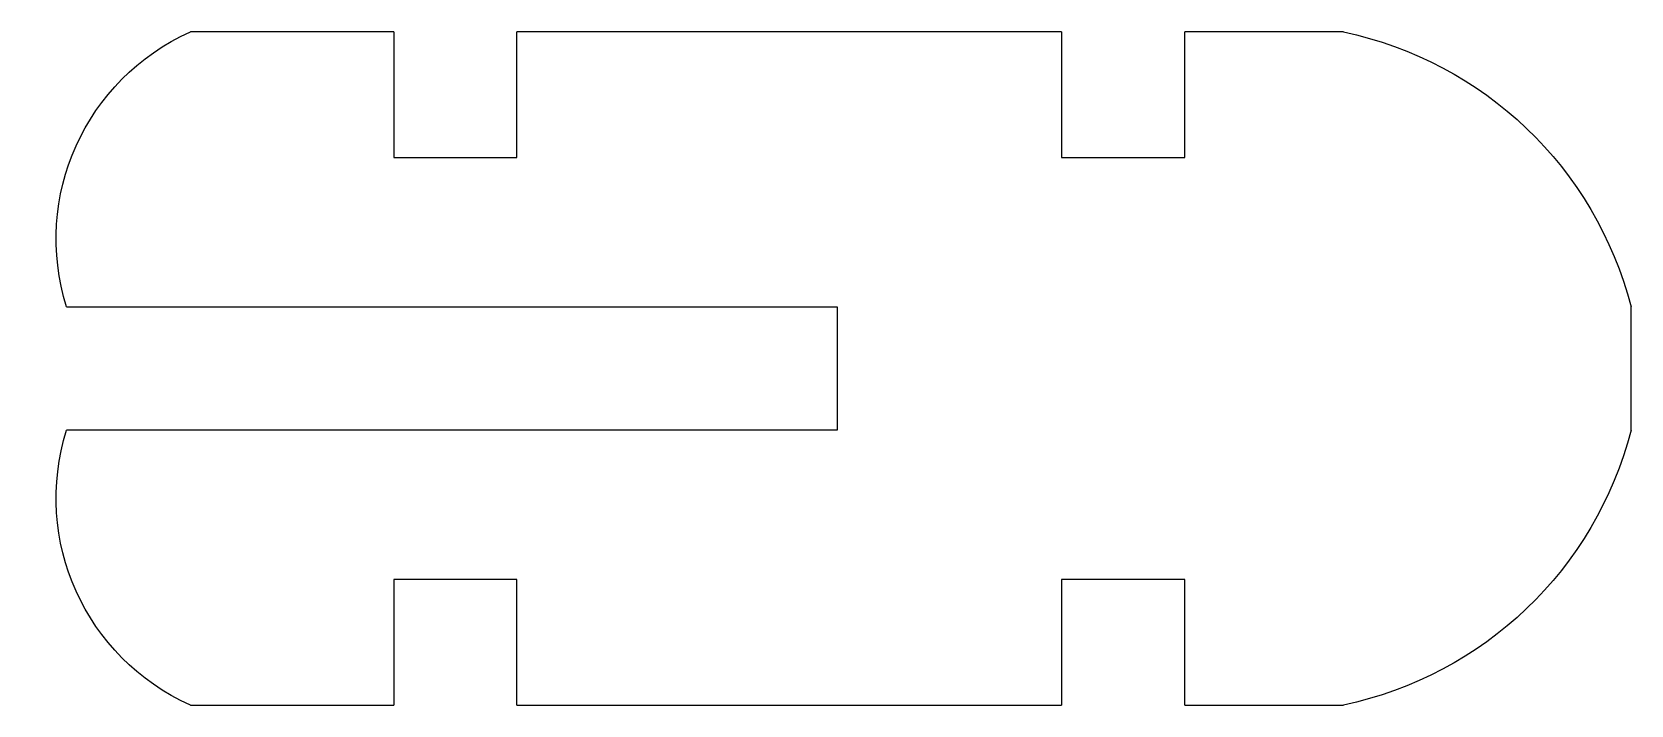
# Model space of a CAD drawing. Header units: millimetres. Extents: x 3443.7 to 3483.3, y 1221.9 to 1238.6.
import ezdxf

# ---------------------------------------------------------------- set-up
doc = ezdxf.new("R2010")
doc.units = ezdxf.units.MM

msp = doc.modelspace()

# ---------------------------------------------------------------- linework, layer by layer
at = {"color": 254, "true_color": 0xcad1ee, "extrusion": (-7.42783e-07, -2.93573e-16, -1)}
for p, q in [((3452.678, 1238.553, -356.944), (3447.651, 1238.553, -356.944)), ((3452.678, 1238.553, -356.944), (3452.678, 1235.445, -356.944)), ((3455.726, 1235.445, -356.944), (3455.726, 1238.553, -356.944)), ((3469.191, 1238.553, -356.944), (3455.726, 1238.553, -356.944)), ((3469.191, 1238.553, -356.944), (3469.191, 1235.445, -356.944)), ((3472.239, 1235.445, -356.944), (3472.239, 1238.553, -356.944)), ((3476.157, 1238.553, -356.944), (3472.239, 1238.553, -356.944)), ((3452.678, 1235.445, -356.944), (3455.726, 1235.445, -356.944)), ((3469.191, 1235.445, -356.944), (3472.239, 1235.445, -356.944)), ((3444.593, 1231.752, -356.944), (3463.643, 1231.752, -356.944)), ((3463.643, 1231.752, -356.944), (3463.643, 1228.704, -356.944)), ((3483.267, 1228.704, -356.944), (3483.267, 1231.752, -356.944)), ((3463.643, 1228.704, -356.944), (3444.593, 1228.704, -356.944)), ((3455.726, 1225.011, -356.944), (3452.678, 1225.011, -356.944)), ((3452.678, 1225.011, -356.944), (3452.678, 1221.902, -356.944)), ((3455.726, 1221.902, -356.944), (3455.726, 1225.011, -356.944)), ((3472.239, 1225.011, -356.944), (3469.191, 1225.011, -356.944)), ((3469.191, 1225.011, -356.944), (3469.191, 1221.902, -356.944)), ((3472.239, 1221.902, -356.944), (3472.239, 1225.011, -356.944)), ((3447.651, 1221.902, -356.944), (3452.678, 1221.902, -356.944)), ((3455.726, 1221.902, -356.944), (3469.191, 1221.902, -356.944)), ((3472.239, 1221.902, -356.944), (3476.157, 1221.902, -356.944))]:
    msp.add_line(p, q, dxfattribs=at)
for centre, radius, start, end in [((-3449.937, 1233.437, 356.941), 5.603, 342.4896, 65.9305), ((-3474.251, 1229.443, 356.941), 9.307, 101.8194, 165.6415), ((-3449.937, 1227.018, 356.941), 5.603, 294.0695, 17.5104), ((-3474.251, 1231.012, 356.941), 9.307, 194.3585, 258.1806)]:
    msp.add_arc(centre, radius, start, end, dxfattribs=at)

doc.saveas('drawing.dxf')
